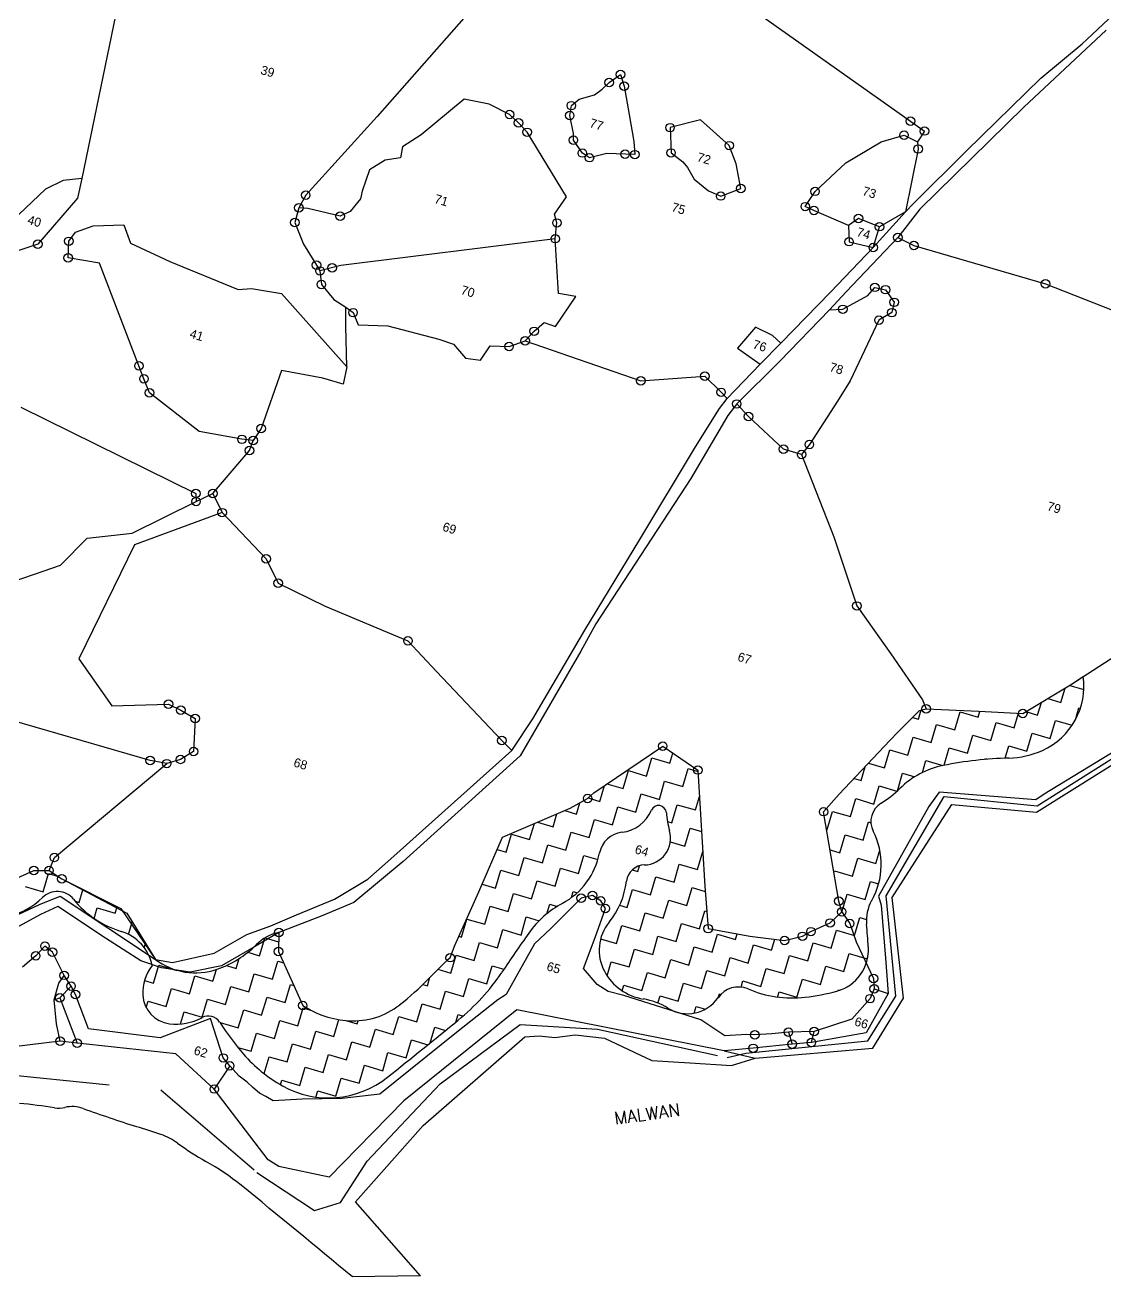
# Model space of a CAD drawing. Header units: metres. Extents: x 336276 to 340650, y 1777300 to 1780712.
# Drawn here: x 338008 to 339126, y 1777343 to 1778640 of the extents above; entities that cross this region are included whole.
import ezdxf
from ezdxf.enums import TextEntityAlignment as Align

# ---------------------------------------------------------------- set-up
doc = ezdxf.new("R2010")
doc.units = ezdxf.units.M
doc.linetypes.add('DASHDOT', pattern=[25.4, 12.7, -6.35, 0, -6.35])
for name, color, linetype in [('OFF', 1, 'Continuous'), ('OTHERS', 1, 'Continuous'), ('POLY_HATCH', 12, 'Continuous'), ('POLY_PARCEL', 6, 'Continuous'), ('POLY_ROAD', 30, 'Continuous'), ('POLY_WATER', 4, 'Continuous'), ('TEXT_MAPOUT', 7, 'Continuous'), ('TEXT_PARCEL', 7, 'Continuous'), ('V_BOUND_STREAM_LINE', 7, 'DASHDOT')]:
    doc.layers.add(name, color=color, linetype=linetype)
doc.styles.get("Standard").update_dxf_attribs({"font": 'simplex.shx'})
doc.styles.add('TEXT_MAP', font='', dxfattribs={"height": 0.25})
doc.styles.get('TEXT_MAP').set_extended_font_data('Kruti Dev 050')

msp = doc.modelspace()

# ---------------------------------------------------------------- linework, layer by layer
for centre in [(338624.6, 1778588.9), (338612.9, 1778580.5), (338628.5, 1778576.8), (338573.8, 1778556.6), (338509.9, 1778547.4), (338572.1, 1778546.5), (338519.1, 1778538.8), (338528, 1778529), (338676, 1778533.8), (338924.9, 1778540.6), (338939.4, 1778530.3), (338575.9, 1778520.8), (338918.2, 1778526.1), (338585.2, 1778507.5), (338629.4, 1778506.3), (338639.6, 1778505.9), (338677, 1778507.6), (338737.3, 1778515.2), (338932.9, 1778511.7), (338592.5, 1778502.7), (338749.2, 1778470.8), (338826.1, 1778467.8), (338298.8, 1778463.8), (338728.4, 1778463), (338816, 1778452), (338291.6, 1778450.8), (338334.5, 1778442.2), (338825, 1778448), (338871.1, 1778439.7), (338287.5, 1778435.5), (338558.9, 1778435.1), (338892.9, 1778431.2), (338021.5, 1778413.2), (338053.5, 1778416.1), (338557.2, 1778418.8), (338861.3, 1778415.7), (338911.8, 1778420.1), (338886.4, 1778409.6), (338928.5, 1778411.7), (338052.9, 1778398.9), (338310, 1778391.3), (338326.3, 1778388.7), (338313.6, 1778385.4), (338315, 1778371.4), (338888, 1778368.4), (338899, 1778366), (339064.6, 1778372), (338908, 1778352.9), (338347.8, 1778342.2), (338854.8, 1778345.7), (338892.3, 1778334.4), (338905.5, 1778342.2), (338535.4, 1778322.9), (338526, 1778313.1), (338509.3, 1778307.2), (338126.2, 1778287.2), (338131.4, 1778273.6), (338645.7, 1778271.5), (338712.1, 1778276.5), (338137.1, 1778259.2), (338728.8, 1778259.7), (338745, 1778247.6), (338757.3, 1778234.6), (338252.6, 1778222.2), (338232.8, 1778211), (338244.4, 1778209.7), (338820.2, 1778205.7), (338240.7, 1778199.5), (338793.4, 1778200.9), (338812.2, 1778195.3), (338185, 1778155), (338202.6, 1778154.8), (338185.3, 1778146.5), (338212.3, 1778135.1), (338257.8, 1778087.3), (338270.2, 1778062.1), (338869.3, 1778038.4), (338404.7, 1778002.2), (338156.7, 1777936.8), (338169.5, 1777930.4), (338184.3, 1777921.8), (338941.1, 1777931.8), (339041.1, 1777927.1), (338501.9, 1777899), (338182.8, 1777887.6), (338668.4, 1777893.2), (338137.7, 1777878.4), (338154.9, 1777875.1), (338169.2, 1777879.5), (338704.7, 1777868.5), (338590.7, 1777839.1), (338835, 1777825.3), (338038.6, 1777778), (338017.3, 1777764.5), (338033.1, 1777764.5), (338046.3, 1777755.9), (338595.8, 1777738.5), (338584, 1777735.8), (338604.2, 1777733.1), (338609, 1777725), (338850.7, 1777732.7), (338853.7, 1777721.7), (338271, 1777700.3), (338715.5, 1777704.2), (338821.9, 1777701.1), (338841.7, 1777710.1), (338862, 1777709.6), (338028.9, 1777686), (338794.6, 1777692), (338813.1, 1777696.3), (338019.3, 1777676), (338036.7, 1777679.9), (338270.7, 1777680.6), (338448.4, 1777674.1), (338048.7, 1777655.8), (338886.7, 1777652.5), (338055.9, 1777644.6), (338060.5, 1777636.1), (338887.4, 1777641.8), (338044.3, 1777632.6), (338295.7, 1777624.7), (338883, 1777631.7), (338798.5, 1777596.9), (338825.1, 1777597.7), (338044.7, 1777587.6), (338062.2, 1777585.5), (338763.8, 1777594.3), (338802.5, 1777584.5), (338822.3, 1777586.3), (338213.5, 1777570.3), (338762.1, 1777580.3), (338220.1, 1777562.1), (338204.2, 1777538.1)]:
    msp.add_circle(centre, 4.42)
at = {"layer": 'OFF'}
msp.add_line((338417.5, 1777344.5), (338347, 1777343.5), dxfattribs=at)
at = {"layer": 'OTHERS'}
msp.add_line((338732.1, 1777577.7), (338764, 1777569.9), dxfattribs=at)
at = {"layer": 'POLY_HATCH'}
for p, q in [((339090.4, 1777956.6), (339103.8, 1777965.3)), ((339041.1, 1777927.1), (339090.4, 1777956.6)), ((338912.2, 1777908.2), (338934.4, 1777930.3)), ((338934.4, 1777930.3), (338941.1, 1777931.8)), ((338941.1, 1777931.8), (338995.7, 1777929.3)), ((338995.7, 1777929.3), (339041.1, 1777927.1)), ((338851.2, 1777843.4), (338903.6, 1777899)), ((338903.6, 1777899), (338912.2, 1777908.2)), ((338597.1, 1777845), (338668.4, 1777893.2)), ((338668.4, 1777893.2), (338704.7, 1777868.5)), ((338704.7, 1777868.5), (338712, 1777748.3)), ((338572.7, 1777829), (338590.7, 1777839.1)), ((338590.7, 1777839.1), (338597.1, 1777845)), ((338835, 1777825.3), (338851.2, 1777843.4)), ((338502.7, 1777799.1), (338572.7, 1777829)), ((338850.7, 1777732.7), (338835, 1777825.3)), ((338478, 1777742.2), (338502.7, 1777799.1)), ((337933.5, 1777726.8), (338017.3, 1777764.5)), ((338017.3, 1777764.5), (338033.1, 1777764.5)), ((338033.1, 1777764.5), (338046.3, 1777755.9)), ((338046.3, 1777755.9), (338113.5, 1777720.3)), ((338452.8, 1777686.2), (338478, 1777742.2)), ((338712, 1777748.3), (338715.5, 1777704.2)), ((338853.7, 1777721.7), (338850.7, 1777732.7)), ((338113.5, 1777720.3), (338143.2, 1777672.4)), ((338841.7, 1777710.1), (338853.7, 1777721.7)), ((338715.5, 1777704.2), (338758.5, 1777696.5)), ((338821.9, 1777701.1), (338841.7, 1777710.1)), ((338271, 1777700.3), (338270.7, 1777680.6)), ((338758.5, 1777696.5), (338794.6, 1777692)), ((338794.6, 1777692), (338813.1, 1777696.3)), ((338813.1, 1777696.3), (338821.9, 1777701.1)), ((338270.7, 1777680.6), (338295.7, 1777624.7)), ((338448.4, 1777674.1), (338452.8, 1777686.2))]:
    msp.add_line(p, q, dxfattribs=at)
at = {"layer": 'POLY_HATCH', "linetype": 'Continuous'}
for p, q in [((339080.7, 1777938.6), (339085.1, 1777953.4)), ((339089.8, 1777956.2), (339104.4, 1777951.9)), ((339056.5, 1777925.4), (339060.4, 1777938.6)), ((339067, 1777942.6), (339080.7, 1777938.6)), ((338933.3, 1777921.2), (338936.1, 1777930.7)), ((338970.7, 1777910.2), (338976.2, 1777928.8)), ((338976.2, 1777928.8), (338994.9, 1777923.3)), ((338994.9, 1777923.3), (338996.6, 1777929.2)), ((339032.2, 1777912.3), (339036.7, 1777927.3)), ((339044.3, 1777929), (339056.5, 1777925.4)), ((339095.6, 1777920.5), (339099.3, 1777933)), ((339099.3, 1777933), (339100.8, 1777932.6)), ((338927.1, 1777923), (338933.3, 1777921.2)), ((338946.4, 1777897), (338952, 1777915.7)), ((338952, 1777915.7), (338970.7, 1777910.2)), ((339008, 1777899.1), (339013.6, 1777917.8)), ((339013.6, 1777917.8), (339032.2, 1777912.3)), ((339069.6, 1777901.2), (339075.1, 1777919.9)), ((339075.1, 1777919.9), (339092.2, 1777914.8)), ((338922.2, 1777883.9), (338927.8, 1777902.5)), ((338927.8, 1777902.5), (338946.4, 1777897)), ((338983.8, 1777886), (338989.3, 1777904.6)), ((338989.3, 1777904.6), (339008, 1777899.1)), ((339045.4, 1777888), (339050.9, 1777906.7)), ((339050.9, 1777906.7), (339069.6, 1777901.2)), ((338675.9, 1777875.5), (338679, 1777886)), ((338898, 1777870.7), (338903.6, 1777889.4)), ((338903.6, 1777889.4), (338922.2, 1777883.9)), ((338959.8, 1777873.4), (338965.1, 1777891.5)), ((338965.1, 1777891.5), (338983.8, 1777886)), ((339022.9, 1777880.7), (339026.7, 1777893.6)), ((339026.7, 1777893.6), (339045.4, 1777888)), ((338651.7, 1777862.3), (338657.2, 1777881)), ((338657.2, 1777881), (338675.9, 1777875.5)), ((338881.6, 1777875.6), (338898, 1777870.7)), ((338937.2, 1777865.9), (338940.9, 1777878.3)), ((338940.9, 1777878.3), (338958.5, 1777873.1)), ((339002.2, 1777879.5), (339002.5, 1777880.4)), ((339002.5, 1777880.4), (339005, 1777879.7)), ((338627.5, 1777849.2), (338633, 1777867.9)), ((338633, 1777867.9), (338651.7, 1777862.3)), ((338689.1, 1777851.3), (338694.6, 1777870)), ((338694.6, 1777870), (338704.8, 1777866.9)), ((338866.6, 1777859.7), (338873.8, 1777857.6)), ((338873.8, 1777857.6), (338878, 1777871.8)), ((338911.3, 1777846.9), (338916.7, 1777865.2)), ((338916.7, 1777865.2), (338929.3, 1777861.5)), ((338603.3, 1777836), (338608.1, 1777852.4)), ((338610.7, 1777854.2), (338627.5, 1777849.2)), ((338664.9, 1777838.1), (338670.4, 1777856.8)), ((338670.4, 1777856.8), (338689.1, 1777851.3)), ((338887, 1777833.3), (338892.5, 1777852)), ((338892.5, 1777852), (338910.9, 1777846.6)), ((338579.1, 1777822.9), (338582.5, 1777834.5)), ((338591.3, 1777839.6), (338603.3, 1777836)), ((338640.6, 1777825), (338646.2, 1777843.7)), ((338646.2, 1777843.7), (338664.9, 1777838.1)), ((338702.2, 1777827.1), (338706.4, 1777841.1)), ((338862.7, 1777820.2), (338868.3, 1777838.9)), ((338868.3, 1777838.9), (338887, 1777833.3)), ((338554.9, 1777809.7), (338558.8, 1777823)), ((338566.9, 1777826.5), (338579.1, 1777822.9)), ((338616.4, 1777811.8), (338622, 1777830.5)), ((338622, 1777830.5), (338640.6, 1777825)), ((338678, 1777813.9), (338683.5, 1777832.6)), ((338683.5, 1777832.6), (338702.2, 1777827.1)), ((338838.5, 1777807), (338844.1, 1777825.7)), ((338844.1, 1777825.7), (338862.7, 1777820.2)), ((338530.6, 1777796.6), (338535.5, 1777813.1)), ((338538.8, 1777814.5), (338554.9, 1777809.7)), ((338592.2, 1777798.7), (338597.7, 1777817.4)), ((338597.7, 1777817.4), (338616.4, 1777811.8)), ((338673.2, 1777815.3), (338678, 1777813.9)), ((338691.2, 1777789.7), (338696.7, 1777808.4)), ((338696.7, 1777808.4), (338708.6, 1777804.9)), ((338838, 1777807.2), (338838.5, 1777807)), ((338875.9, 1777796), (338881.4, 1777814.7)), ((338881.4, 1777814.7), (338884, 1777813.9)), ((338506.4, 1777783.4), (338512, 1777802.1)), ((338512, 1777802.1), (338530.6, 1777796.6)), ((338568, 1777785.5), (338573.5, 1777804.2)), ((338573.5, 1777804.2), (338592.2, 1777798.7)), ((338635.1, 1777806.3), (338635.3, 1777806.2)), ((338635.1, 1777806.2), (338635.1, 1777806.3)), ((338676.2, 1777794.1), (338691.2, 1777789.7)), ((338851.7, 1777782.8), (338857.2, 1777801.5)), ((338857.2, 1777801.5), (338875.9, 1777796)), ((338497.1, 1777786.2), (338506.4, 1777783.4)), ((338543.8, 1777772.4), (338549.3, 1777791.1)), ((338549.3, 1777791.1), (338568, 1777785.5)), ((338704.3, 1777765.5), (338709.8, 1777784.2)), ((338841.7, 1777785.8), (338851.7, 1777782.8)), ((338889.1, 1777771.8), (338893.1, 1777785.5)), ((338519.6, 1777759.2), (338525.1, 1777777.9)), ((338525.1, 1777777.9), (338543.8, 1777772.4)), ((338581.2, 1777761.3), (338586.7, 1777780)), ((338586.7, 1777780), (338601.3, 1777775.7)), ((338642.7, 1777763.4), (338644.5, 1777769.4)), ((338666.5, 1777776.7), (338667, 1777776.6)), ((338667, 1777776.6), (338667.1, 1777777.2)), ((338680.1, 1777752.3), (338685.6, 1777771)), ((338685.6, 1777771), (338704.3, 1777765.5)), ((338864.8, 1777758.6), (338870.4, 1777777.3)), ((338870.4, 1777777.3), (338889.1, 1777771.8)), ((338026.9, 1777742.5), (338032.5, 1777761.2)), ((338032.5, 1777761.2), (338043, 1777758.1)), ((338495.4, 1777746.1), (338500.9, 1777764.7)), ((338500.9, 1777764.7), (338519.6, 1777759.2)), ((338556.9, 1777748.2), (338562.5, 1777766.8)), ((338562.5, 1777766.8), (338581.2, 1777761.3)), ((338636.9, 1777765.1), (338642.7, 1777763.4)), ((338655.9, 1777739.2), (338661.4, 1777757.9)), ((338661.4, 1777757.9), (338680.1, 1777752.3)), ((338845.7, 1777762.5), (338846.2, 1777764.1)), ((338846.2, 1777764.1), (338864.8, 1777758.6)), ((338008.3, 1777748), (338026.9, 1777742.5)), ((338064.3, 1777731.4), (338068.1, 1777744.3)), ((338481.4, 1777750.2), (338495.4, 1777746.1)), ((338532.7, 1777735), (338538.3, 1777753.7)), ((338538.3, 1777753.7), (338556.9, 1777748.2)), ((338573.8, 1777736.3), (338575.6, 1777742.6)), ((338575.6, 1777742.6), (338579.9, 1777741.4)), ((338631.7, 1777726), (338637.2, 1777744.7)), ((338637.2, 1777744.7), (338655.9, 1777739.2)), ((338693.3, 1777728.1), (338698.8, 1777746.8)), ((338698.8, 1777746.8), (338712.5, 1777742.8)), ((338878, 1777734.4), (338883.5, 1777753.1)), ((338883.5, 1777753.1), (338891.8, 1777750.6)), ((338060, 1777732.7), (338064.3, 1777731.4)), ((338508.5, 1777721.8), (338514, 1777740.5)), ((338514, 1777740.5), (338532.7, 1777735)), ((338548.5, 1777719.7), (338551.4, 1777729.5)), ((338551.4, 1777729.5), (338559, 1777727.2)), ((338669, 1777715), (338674.6, 1777733.7)), ((338674.6, 1777733.7), (338693.3, 1777728.1)), ((338853.8, 1777721.2), (338859.3, 1777739.9)), ((338859.3, 1777739.9), (338878, 1777734.4)), ((338079.7, 1777714.8), (338083, 1777725.9)), ((338083, 1777725.9), (338101.7, 1777720.4)), ((338101.7, 1777720.4), (338103.3, 1777725.7)), ((338484.3, 1777708.7), (338489.8, 1777727.4)), ((338489.8, 1777727.4), (338508.5, 1777721.8)), ((338521.7, 1777697.6), (338527.2, 1777716.3)), ((338527.2, 1777716.3), (338540.5, 1777712.4)), ((338623.8, 1777728.4), (338631.7, 1777726)), ((338644.8, 1777701.8), (338650.4, 1777720.5)), ((338650.4, 1777720.5), (338669, 1777715)), ((338706.4, 1777703.9), (338711.9, 1777722.6)), ((338711.9, 1777722.6), (338714.1, 1777721.9)), ((338853.4, 1777721.4), (338853.8, 1777721.2)), ((338115.5, 1777698.2), (338119.2, 1777711)), ((338460.1, 1777695.5), (338465.6, 1777714.2)), ((338465.6, 1777714.2), (338484.3, 1777708.7)), ((338620.6, 1777688.7), (338626.1, 1777707.4)), ((338626.1, 1777707.4), (338644.8, 1777701.8)), ((338682.2, 1777690.8), (338687.7, 1777709.4)), ((338687.7, 1777709.4), (338706.4, 1777703.9)), ((338866.9, 1777697), (338872.5, 1777715.7)), ((338872.5, 1777715.7), (338879.3, 1777713.7)), ((338251.1, 1777676.1), (338256.6, 1777694.5)), ((338256.9, 1777694.7), (338270.8, 1777690.6)), ((338457.4, 1777696.3), (338460.1, 1777695.5)), ((338497.5, 1777684.5), (338503, 1777703.2)), ((338503, 1777703.2), (338521.7, 1777697.6)), ((338604.1, 1777693.5), (338620.6, 1777688.7)), ((338658, 1777677.6), (338663.5, 1777696.3)), ((338663.5, 1777696.3), (338682.2, 1777690.8)), ((338719.6, 1777679.7), (338725.1, 1777698.4)), ((338725.1, 1777698.4), (338743.8, 1777692.9)), ((338743.8, 1777692.9), (338745.5, 1777698.8)), ((338781.1, 1777681.8), (338784.5, 1777693.3)), ((338842.7, 1777683.9), (338848.2, 1777702.6)), ((338848.2, 1777702.6), (338866.9, 1777697)), ((338131.7, 1777684.5), (338133, 1777688.9)), ((338239, 1777679.7), (338251.1, 1777676.1)), ((338473.2, 1777671.3), (338478.8, 1777690)), ((338478.8, 1777690), (338497.5, 1777684.5)), ((338633.8, 1777664.5), (338639.3, 1777683.1)), ((338639.3, 1777683.1), (338658, 1777677.6)), ((338695.3, 1777666.5), (338700.9, 1777685.2)), ((338700.9, 1777685.2), (338719.6, 1777679.7)), ((338756.9, 1777668.6), (338762.5, 1777687.3)), ((338762.5, 1777687.3), (338781.1, 1777681.8)), ((338818.5, 1777670.7), (338824, 1777689.4)), ((338824, 1777689.4), (338842.7, 1777683.9)), ((338855.9, 1777659.7), (338861.4, 1777678.4)), ((338861.4, 1777678.4), (338880.1, 1777672.8)), ((338141.1, 1777647.7), (338146.7, 1777666.4)), ((338146.7, 1777666.4), (338165.4, 1777660.9)), ((338216.7, 1777666), (338226.9, 1777663)), ((338226.9, 1777663), (338230, 1777673.3)), ((338264.3, 1777651.9), (338269.8, 1777670.6)), ((338269.8, 1777670.6), (338276, 1777668.8)), ((338449, 1777658.2), (338454.6, 1777676.9)), ((338454.6, 1777676.9), (338473.2, 1777671.3)), ((338486.4, 1777647.1), (338491.9, 1777665.8)), ((338491.9, 1777665.8), (338504, 1777662.2)), ((338610.8, 1777655.5), (338615.1, 1777670)), ((338615.1, 1777670), (338633.8, 1777664.5)), ((338671.1, 1777653.4), (338676.7, 1777672.1)), ((338676.7, 1777672.1), (338695.3, 1777666.5)), ((338732.7, 1777655.5), (338738.2, 1777674.2)), ((338738.2, 1777674.2), (338756.9, 1777668.6)), ((338794.3, 1777657.6), (338799.8, 1777676.3)), ((338799.8, 1777676.3), (338818.5, 1777670.7)), ((338831.7, 1777646.5), (338837.2, 1777665.2)), ((338837.2, 1777665.2), (338855.9, 1777659.7)), ((338880.1, 1777672.8), (338880.7, 1777675)), ((338165.4, 1777660.9), (338165.4, 1777661.2)), ((338178.5, 1777636.7), (338184, 1777655.3)), ((338184, 1777655.3), (338202.7, 1777649.8)), ((338202.7, 1777649.8), (338206.3, 1777661.9)), ((338240.1, 1777638.8), (338245.6, 1777657.4)), ((338245.6, 1777657.4), (338264.3, 1777651.9)), ((338424.8, 1777645), (338427.4, 1777653.8)), ((338435.7, 1777662.1), (338449, 1777658.2)), ((338462.2, 1777634), (338467.7, 1777652.6)), ((338467.7, 1777652.6), (338486.4, 1777647.1)), ((338646.9, 1777640.2), (338652.5, 1777658.9)), ((338652.5, 1777658.9), (338671.1, 1777653.4)), ((338708.5, 1777642.3), (338714, 1777661)), ((338714, 1777661), (338732.7, 1777655.5)), ((338770.1, 1777644.4), (338775.6, 1777663.1)), ((338775.6, 1777663.1), (338794.3, 1777657.6)), ((338807.4, 1777633.4), (338813, 1777652)), ((338813, 1777652), (338831.7, 1777646.5)), ((338131.9, 1777650.5), (338141.1, 1777647.7)), ((338154.3, 1777623.5), (338159.8, 1777642.2)), ((338159.8, 1777642.2), (338178.5, 1777636.7)), ((338215.9, 1777625.6), (338221.4, 1777644.3)), ((338221.4, 1777644.3), (338240.1, 1777638.8)), ((338277.4, 1777627.7), (338283, 1777646.4)), ((338283, 1777646.4), (338286.5, 1777645.3)), ((338420.2, 1777646.4), (338424.8, 1777645)), ((338438, 1777620.8), (338443.5, 1777639.5)), ((338443.5, 1777639.5), (338462.2, 1777634)), ((338626.5, 1777639.9), (338628.2, 1777645.8)), ((338628.2, 1777645.8), (338646.9, 1777640.2)), ((338684.3, 1777629.2), (338689.8, 1777647.9)), ((338689.8, 1777647.9), (338708.5, 1777642.3)), ((338749.6, 1777643.7), (338751.4, 1777650)), ((338751.4, 1777650), (338770.1, 1777644.4)), ((338787.1, 1777633.4), (338788.8, 1777638.9)), ((338788.8, 1777638.9), (338807.4, 1777633.4)), ((338850, 1777639.9), (338850.3, 1777641)), ((338850.3, 1777641), (338851.8, 1777640.5)), ((338133.7, 1777622.5), (338135.6, 1777629)), ((338135.6, 1777629), (338154.3, 1777623.5)), ((338191.7, 1777612.4), (338197.2, 1777631.1)), ((338197.2, 1777631.1), (338215.9, 1777625.6)), ((338253.2, 1777614.5), (338258.8, 1777633.2)), ((338258.8, 1777633.2), (338277.4, 1777627.7)), ((338413.8, 1777607.7), (338419.3, 1777626.3)), ((338419.3, 1777626.3), (338438, 1777620.8)), ((338663.4, 1777627.1), (338665.6, 1777634.7)), ((338665.6, 1777634.7), (338684.3, 1777629.2)), ((338726.2, 1777633.5), (338727.2, 1777636.8)), ((338727.2, 1777636.8), (338728.7, 1777636.4)), ((338169.3, 1777605.5), (338173, 1777618)), ((338173, 1777618), (338191.7, 1777612.4)), ((338229, 1777601.4), (338234.6, 1777620.1)), ((338234.6, 1777620.1), (338253.2, 1777614.5)), ((338290.6, 1777603.5), (338296.1, 1777622.2)), ((338296.1, 1777622.2), (338303.8, 1777619.9)), ((338389.5, 1777594.5), (338395.1, 1777613.2)), ((338395.1, 1777613.2), (338413.8, 1777607.7)), ((338454.4, 1777607.5), (338456.7, 1777615.3)), ((338456.7, 1777615.3), (338461.8, 1777613.7)), ((338700.9, 1777616.6), (338703, 1777623.6)), ((338703, 1777623.6), (338712.6, 1777620.8)), ((338210.2, 1777606.5), (338210.3, 1777606.9)), ((338210.3, 1777606.9), (338229, 1777601.4)), ((338266.4, 1777590.3), (338271.9, 1777609)), ((338271.9, 1777609), (338290.6, 1777603.5)), ((338328, 1777592.4), (338333.2, 1777610)), ((338340.3, 1777609.1), (338352.2, 1777605.6)), ((338352.2, 1777605.6), (338353.2, 1777608.9)), ((338365.3, 1777581.4), (338370.9, 1777600)), ((338370.9, 1777600), (338389.5, 1777594.5)), ((338427.6, 1777585.9), (338432.4, 1777602.1)), ((338432.4, 1777602.1), (338443.6, 1777598.8)), ((338242.2, 1777577.2), (338247.7, 1777595.9)), ((338247.7, 1777595.9), (338266.4, 1777590.3)), ((338303.8, 1777579.3), (338309.3, 1777597.9)), ((338309.3, 1777597.9), (338328, 1777592.4)), ((338341.1, 1777568.2), (338346.6, 1777586.9)), ((338346.6, 1777586.9), (338365.3, 1777581.4)), ((338402.7, 1777570.3), (338408.2, 1777589)), ((338408.2, 1777589), (338425.2, 1777583.9)), ((338228.6, 1777581.2), (338242.2, 1777577.2)), ((338279.5, 1777566.1), (338285.1, 1777584.8)), ((338285.1, 1777584.8), (338303.8, 1777579.3)), ((338316.9, 1777555.1), (338322.4, 1777573.7)), ((338322.4, 1777573.7), (338341.1, 1777568.2)), ((338378.5, 1777557.1), (338384, 1777575.8)), ((338384, 1777575.8), (338402.7, 1777570.3)), ((338255.7, 1777554.1), (338260.9, 1777571.6)), ((338260.9, 1777571.6), (338279.5, 1777566.1)), ((338354.3, 1777544), (338359.8, 1777562.7)), ((338359.8, 1777562.7), (338378.5, 1777557.1)), ((338292.7, 1777541.9), (338298.2, 1777560.6)), ((338298.2, 1777560.6), (338316.9, 1777555.1)), ((338330.1, 1777530.8), (338335.6, 1777549.5)), ((338335.6, 1777549.5), (338354.3, 1777544)), ((338272.6, 1777542.6), (338274, 1777547.4)), ((338274, 1777547.4), (338292.7, 1777541.9)), ((338309.4, 1777529.8), (338311.4, 1777536.4)), ((338311.4, 1777536.4), (338330.1, 1777530.8))]:
    msp.add_line(p, q, dxfattribs=at)
at = {"layer": 'POLY_HATCH'}
for centre, radius, start, end in [((339031.3, 1777955.5), 73.2, 294.3584, 7.7225), ((339024.6, 1777970.2), 89.4, 271.3197, 294.3584), ((338976.7, 1777785.3), 89.7, 101.4779, 134.4423), ((339035.6, 1777495.3), 385.6, 91.3197, 101.4779), ((338835.6, 1777929.1), 111.8, 301.7892, 314.4423), ((338906.2, 1777815.2), 22.3, 121.7892, 206.8542), ((338622, 1777841.5), 37.7, 276.5542, 337.0525), ((338664.1, 1777823.7), 8.07, 4.2017, 157.0525), ((338763.5, 1777831), 91.6, 184.2017, 196.0042), ((338629.3, 1777777.4), 26.8, 96.5542, 168.8812), ((338648.7, 1777798), 27.8, 271.4389, 16.0042), ((338818.5, 1777770.8), 76.1, 330.5304, 26.8542), ((338528.6, 1777797.2), 75.8, 298.3257, 348.8812), ((338649.9, 1777751.1), 19.1, 91.4389, 173.0846), ((338041.6, 1777721.1), 21.6, 38.7024, 135.0728), ((338547.6, 1777763.5), 83.9, 321.0637, 353.0846), ((337976.6, 1777785.9), 70.1, 281.8797, 315.0728), ((338136.4, 1777797.1), 99.9, 218.7024, 253.3069), ((338612.8, 1777640.9), 101.7, 118.3257, 144.7921), ((338921.6, 1777712.5), 42.4, 150.5304, 185.2986), ((338648.7, 1777681.8), 46.1, 141.0637, 208.03), ((338013.8, 1777628.3), 869.3, 3.7623, 5.2986), ((338094.4, 1777656.9), 46.4, 11.2878, 73.3069), ((338281.2, 1777654), 47.4, 102.3934, 135.0041), ((340141.1, 1776562.6), 1972.1, 144.7921, 146.2242), ((338172.3, 1777762.9), 106.6, 289.0385, 315.0041), ((338836.9, 1777682.4), 44.5, 285.5105, 3.7623), ((338175.6, 1777637.8), 45.5, 141.7925, 182.8821), ((338184.7, 1777726.9), 68.5, 232.6936, 289.0385), ((338730.7, 1777360.9), 421.6, 132.0349, 136.2867), ((338224.2, 1777845.1), 279, 308.0161, 316.2867), ((338314.9, 1777783.9), 224.8, 309.1012, 326.2242), ((338657.2, 1777686.3), 55.7, 208.03, 260.7372), ((338746.7, 1777618.4), 25.4, 66.702, 145.7272), ((338802.5, 1777748.1), 115.7, 246.702, 276.56), ((338791.1, 1777847.3), 215.6, 276.56, 285.5105), ((338161.8, 1777637.1), 31.6, 182.8821, 262.8977), ((338637, 1777562.7), 69.6, 58.1223, 80.7372), ((338694, 1777654.4), 38.3, 238.1223, 325.7272), ((338198, 1777599.8), 13.9, 32.7971, 118.1691), ((338349.2, 1777706.1), 97.4, 236.7083, 266.7541), ((338348.1, 1777686.7), 78, 266.7541, 308.0161), ((338164.8, 1777661.8), 56.5, 262.8977, 298.1691), ((338454.7, 1777765.1), 291.4, 212.7971, 220.9101), ((329042.7, 1789192.9), 14926.5, 308.74031, 309.10117), ((338348.8, 1777673.4), 151.4, 220.9101, 240.7003), ((338322.5, 1777626.5), 97.6, 240.7003, 308.7403)]:
    msp.add_arc(centre, radius, start, end, dxfattribs=at)
at = {"layer": 'POLY_PARCEL'}
for p, q in [((338475.2, 1778661.8), (338372.9, 1778545.5)), ((338769.3, 1778650.7), (338924.9, 1778540.6)), ((338102, 1778649.8), (338066.9, 1778481.2)), ((338612.9, 1778580.5), (338624.6, 1778588.9)), ((338624.6, 1778588.9), (338628.5, 1778576.8)), ((338597.8, 1778567.9), (338605.6, 1778573.5)), ((338605.6, 1778573.5), (338612.9, 1778580.5)), ((338628.5, 1778576.8), (338633.5, 1778547.6)), ((338463, 1778563.2), (338418.2, 1778526.3)), ((338488.9, 1778558.2), (338463, 1778563.2)), ((338463, 1778563.2), (338463, 1778563.2)), ((338573.8, 1778556.6), (338581.9, 1778563.4)), ((338581.9, 1778563.4), (338597.8, 1778567.9)), ((338509.9, 1778547.4), (338488.9, 1778558.2)), ((338519.1, 1778538.8), (338509.9, 1778547.4)), ((338572.1, 1778546.5), (338573.8, 1778556.6)), ((338576.2, 1778527.7), (338572.1, 1778546.5)), ((338633.5, 1778547.6), (338638.4, 1778519.4)), ((338372.9, 1778545.5), (338298.8, 1778463.8)), ((338528, 1778529), (338519.1, 1778538.8)), ((338707.4, 1778542), (338676, 1778533.8)), ((338676, 1778533.8), (338677, 1778507.6)), ((338737.3, 1778515.2), (338707.4, 1778542)), ((338924.9, 1778540.6), (338939.4, 1778530.3)), ((338418.2, 1778526.3), (338399, 1778514.1)), ((338568.9, 1778462.1), (338528, 1778529)), ((338575.9, 1778520.8), (338576.2, 1778527.7)), ((338585.2, 1778507.5), (338575.9, 1778520.8)), ((338894.5, 1778519), (338918.2, 1778526.1)), ((338918.2, 1778526.1), (338932, 1778519)), ((338939.4, 1778530.3), (338932, 1778519)), ((338399, 1778514.1), (338397, 1778502.7)), ((338399, 1778514.1), (338399, 1778514.1)), ((338592.5, 1778502.7), (338585.2, 1778507.5)), ((338638.4, 1778519.4), (338639.6, 1778505.9)), ((338677, 1778507.6), (338689.2, 1778498.3)), ((338744.4, 1778496.4), (338737.3, 1778515.2)), ((338857.8, 1778497.5), (338894.5, 1778519)), ((338932.9, 1778511.7), (338919.9, 1778446.7)), ((338932, 1778519), (338932.9, 1778511.7)), ((338381, 1778500.1), (338365, 1778490.1)), ((338397, 1778502.7), (338381, 1778500.1)), ((338610.5, 1778507.1), (338592.5, 1778502.7)), ((338639.6, 1778505.9), (338610.5, 1778507.1)), ((338689.2, 1778498.3), (338694.1, 1778492.4)), ((338749.2, 1778470.8), (338744.4, 1778496.4)), ((338826.1, 1778467.8), (338857.8, 1778497.5)), ((338365, 1778490.1), (338357.2, 1778468.1)), ((338694.1, 1778492.4), (338701, 1778480.3)), ((338029.6, 1778470.2), (337995, 1778437.3)), ((338047.8, 1778479), (338029.6, 1778470.2)), ((338066.9, 1778481.2), (338047.8, 1778479)), ((338066.9, 1778481.2), (338062.7, 1778460.8)), ((338701, 1778480.3), (338715.9, 1778468.4)), ((338715.9, 1778468.4), (338728.4, 1778463)), ((338728.4, 1778463), (338749.2, 1778470.8)), ((338062.7, 1778460.8), (338021.5, 1778413.2)), ((338298.8, 1778463.8), (338291.6, 1778450.8)), ((338355.5, 1778460.1), (338345, 1778446.9)), ((338357.2, 1778468.1), (338355.5, 1778460.1)), ((338556.4, 1778444.3), (338568.9, 1778462.1)), ((338816, 1778452), (338826.1, 1778467.8)), ((338291.6, 1778450.8), (338287.5, 1778435.5)), ((338301, 1778450.2), (338291.6, 1778450.8)), ((338334.5, 1778442.2), (338301, 1778450.2)), ((338345, 1778446.9), (338334.5, 1778442.2)), ((338558.9, 1778435.1), (338556.4, 1778444.3)), ((338825, 1778448), (338816, 1778452)), ((338860.9, 1778432.6), (338825, 1778448)), ((338919.9, 1778446.7), (338892.9, 1778431.2)), ((338060.5, 1778425.4), (338078.8, 1778432)), ((338078.8, 1778432), (338110.4, 1778433.3)), ((338110.4, 1778433.3), (338117.5, 1778414.2)), ((338287.5, 1778435.5), (338296.6, 1778413.3)), ((338557.2, 1778418.8), (338558.9, 1778435.1)), ((338871.1, 1778439.7), (338860.9, 1778432.6)), ((338860.9, 1778432.6), (338861.3, 1778415.7)), ((338892.9, 1778431.2), (338871.1, 1778439.7)), ((338886.4, 1778409.6), (338892.9, 1778431.2)), ((338053.5, 1778416.1), (338060.5, 1778425.4)), ((338557.2, 1778418.8), (338335.2, 1778391)), ((338560.6, 1778362.1), (338557.2, 1778418.8)), ((338911.8, 1778420.1), (338928.5, 1778411.7)), ((338021.5, 1778413.2), (337965.2, 1778394.6)), ((338052.9, 1778398.9), (338053.5, 1778416.1)), ((338117.5, 1778414.2), (338158, 1778395.1)), ((338296.6, 1778413.3), (338310, 1778391.3)), ((338861.3, 1778415.7), (338886.4, 1778409.6)), ((338928.5, 1778411.7), (339064.6, 1778372)), ((338085.3, 1778393.6), (338052.9, 1778398.9)), ((338126.2, 1778287.2), (338085.3, 1778393.6)), ((338158, 1778395.1), (338228.9, 1778366.3)), ((338310, 1778391.3), (338313.6, 1778385.4)), ((338335.2, 1778391), (338313.6, 1778385.4)), ((338313.6, 1778385.4), (338315, 1778371.4)), ((338228.9, 1778366.3), (338242.7, 1778367.2)), ((338242.7, 1778367.2), (338273.8, 1778362.2)), ((338315, 1778371.4), (338328, 1778355.9)), ((338880.7, 1778359.9), (338888, 1778368.4)), ((338888, 1778368.4), (338899, 1778366)), ((338899, 1778366), (338908, 1778352.9)), ((339064.6, 1778372), (339230.4, 1778306.9)), ((338273.8, 1778362.2), (338341.4, 1778286.2)), ((338328, 1778355.9), (338340.2, 1778347.9)), ((338557.4, 1778328), (338578.5, 1778358.9)), ((338578.5, 1778358.9), (338560.6, 1778362.1)), ((338578.5, 1778358.9), (338578.5, 1778358.9)), ((338854.8, 1778345.7), (338880.7, 1778359.9)), ((338908, 1778352.9), (338905.5, 1778342.2)), ((338340.4, 1778328.3), (338340.2, 1778347.9)), ((338340.2, 1778347.9), (338347.8, 1778342.2)), ((338347.8, 1778342.2), (338353, 1778329.6)), ((338841.2, 1778345.1), (338854.8, 1778345.7)), ((338905.5, 1778342.2), (338892.3, 1778334.4)), ((338341.4, 1778286.2), (338340.4, 1778328.3)), ((338353, 1778329.6), (338383.8, 1778328.7)), ((338383.8, 1778328.7), (338383.8, 1778328.7)), ((338383.8, 1778328.7), (338436.8, 1778314.9)), ((338535.4, 1778322.9), (338545.8, 1778331.9)), ((338545.8, 1778331.9), (338557.4, 1778328)), ((338764.6, 1778327.3), (338745.8, 1778305.5)), ((338782.1, 1778318.6), (338764.6, 1778327.3)), ((338892.3, 1778334.4), (338862.3, 1778271.6)), ((338436.8, 1778314.9), (338436.8, 1778314.9)), ((338436.8, 1778314.9), (338451.8, 1778309.5)), ((338509.3, 1778307.2), (338526, 1778313.1)), ((338526, 1778313.1), (338535.4, 1778322.9)), ((338526, 1778313.1), (338526, 1778313.1)), ((338526, 1778313.1), (338645.7, 1778271.5)), ((338790.6, 1778310.5), (338782.1, 1778318.6)), ((338451.8, 1778309.5), (338464.3, 1778294.9)), ((338479.6, 1778293), (338489.9, 1778307.7)), ((338489.9, 1778307.7), (338489.9, 1778307.7)), ((338489.9, 1778307.7), (338509.3, 1778307.2)), ((338745.8, 1778305.5), (338769.4, 1778288.7)), ((338131.4, 1778273.6), (338126.2, 1778287.2)), ((338464.3, 1778294.9), (338479.6, 1778293)), ((338273.6, 1778282.2), (338252.6, 1778222.2)), ((338316.7, 1778274.4), (338273.6, 1778282.2)), ((338337.5, 1778268.3), (338316.7, 1778274.4)), ((338341.4, 1778286.2), (338337.5, 1778268.3)), ((338645.7, 1778271.5), (338712.1, 1778276.5)), ((338712.1, 1778276.5), (338728.8, 1778259.7)), ((338137.1, 1778259.2), (338131.4, 1778273.6)), ((338862.3, 1778271.6), (338849.5, 1778250.4)), ((338188.4, 1778219.2), (338137.1, 1778259.2)), ((338728.8, 1778259.7), (338735, 1778253.2)), ((338849.5, 1778250.4), (338820.2, 1778205.7)), ((338003.8, 1778244.2), (338185, 1778155)), ((338757.3, 1778234.6), (338745, 1778247.6)), ((338252.6, 1778222.2), (338244.4, 1778209.7)), ((338793.4, 1778200.9), (338757.3, 1778234.6)), ((338232.8, 1778211), (338188.4, 1778219.2)), ((338244.4, 1778209.7), (338232.8, 1778211)), ((338240.7, 1778199.5), (338244.4, 1778209.7)), ((338202.6, 1778154.8), (338240.7, 1778199.5)), ((338812.2, 1778195.3), (338793.4, 1778200.9)), ((338820.2, 1778205.7), (338812.2, 1778195.3)), ((338812.2, 1778195.3), (338845.6, 1778110.1)), ((338119, 1778113.7), (338185.3, 1778146.5)), ((338185, 1778155), (338185.3, 1778146.5)), ((338185.3, 1778146.5), (338202.6, 1778154.8)), ((338202.6, 1778154.8), (338212.3, 1778135.1)), ((338212.3, 1778135.1), (338121.5, 1778101.7)), ((338212.3, 1778135.1), (338257.8, 1778087.3)), ((338044.9, 1778080.7), (338072.4, 1778108.5)), ((338072.4, 1778108.5), (338119, 1778113.7)), ((338845.6, 1778110.1), (338869.3, 1778038.4)), ((338121.5, 1778101.7), (338064.1, 1777983.8)), ((338017.9, 1778071.4), (338044.9, 1778080.7)), ((338257.8, 1778087.3), (338257.8, 1778087.3)), ((338257.8, 1778087.3), (338270.2, 1778062.1)), ((337971.7, 1778055.6), (338017.9, 1778071.4)), ((338270.2, 1778062.1), (338270.2, 1778062.1)), ((338270.2, 1778062.1), (338318.8, 1778038.2)), ((338318.8, 1778038.2), (338318.8, 1778038.2)), ((338318.8, 1778038.2), (338404.7, 1778002.2)), ((338869.3, 1778038.4), (338904.7, 1777989)), ((338404.7, 1778002.2), (338434.2, 1777970.7)), ((338904.7, 1777989), (338937.4, 1777941.2)), ((339090.4, 1777956.6), (339156.4, 1777999.3)), ((338064.1, 1777983.8), (338098.2, 1777935.1)), ((338434.2, 1777970.7), (338501.9, 1777899)), ((339041.1, 1777927.1), (339090.4, 1777956.6)), ((338098.2, 1777935.1), (338156.7, 1777936.8)), ((338156.7, 1777936.8), (338169.5, 1777930.4)), ((338937.4, 1777941.2), (338941.1, 1777931.8)), ((338169.5, 1777930.4), (338184.3, 1777921.8)), ((338912.2, 1777908.2), (338934.4, 1777930.3)), ((338934.4, 1777930.3), (338941.1, 1777931.8)), ((338941.1, 1777931.8), (338995.7, 1777929.3)), ((338995.7, 1777929.3), (339041.1, 1777927.1)), ((338137.7, 1777878.4), (337994.9, 1777919.8)), ((338184.3, 1777921.8), (338182.8, 1777887.6)), ((338501.9, 1777899), (338512.2, 1777888.7)), ((338851.2, 1777843.4), (338903.6, 1777899)), ((338903.6, 1777899), (338912.2, 1777908.2)), ((338182.8, 1777887.6), (338169.2, 1777879.5)), ((338597.1, 1777845), (338668.4, 1777893.2)), ((338668.4, 1777893.2), (338704.7, 1777868.5)), ((338038.6, 1777778), (338154.9, 1777875.1)), ((338154.9, 1777875.1), (338137.7, 1777878.4)), ((338169.2, 1777879.5), (338154.9, 1777875.1)), ((338704.7, 1777868.5), (338712, 1777748.3)), ((338572.7, 1777829), (338590.7, 1777839.1)), ((338590.7, 1777839.1), (338597.1, 1777845)), ((338835, 1777825.3), (338851.2, 1777843.4)), ((338502.7, 1777799.1), (338572.7, 1777829)), ((338850.7, 1777732.7), (338835, 1777825.3)), ((338478, 1777742.2), (338502.7, 1777799.1)), ((338033.1, 1777764.5), (338038.6, 1777778)), ((337933.5, 1777726.8), (338017.3, 1777764.5)), ((338017.3, 1777764.5), (338033.1, 1777764.5)), ((338033.1, 1777764.5), (338046.3, 1777755.9)), ((338046.3, 1777755.9), (338107.5, 1777725.1)), ((338452.8, 1777686.2), (338478, 1777742.2)), ((338712, 1777748.3), (338715.5, 1777704.2)), ((338584, 1777735.8), (338552.5, 1777704.4)), ((338595.8, 1777738.5), (338584, 1777735.8)), ((338604.2, 1777733.1), (338595.8, 1777738.5)), ((338609, 1777725), (338604.2, 1777733.1)), ((338853.7, 1777721.7), (338850.7, 1777732.7)), ((338107.5, 1777725.1), (338143.2, 1777672.4)), ((338598.3, 1777695.2), (338609, 1777725)), ((338841.7, 1777710.1), (338853.7, 1777721.7)), ((338853.7, 1777721.7), (338862, 1777709.6)), ((338552.5, 1777704.4), (338535.8, 1777688.4)), ((338715.5, 1777704.2), (338758.5, 1777696.5)), ((338821.9, 1777701.1), (338841.7, 1777710.1)), ((338862, 1777709.6), (338868.8, 1777690.4)), ((338271, 1777700.3), (338270.7, 1777680.6)), ((338586.3, 1777662.9), (338598.3, 1777695.2)), ((338758.5, 1777696.5), (338794.6, 1777692)), ((338794.6, 1777692), (338813.1, 1777696.3)), ((338813.1, 1777696.3), (338821.9, 1777701.1)), ((338028.9, 1777686), (338019.3, 1777676)), ((338036.7, 1777679.9), (338028.9, 1777686)), ((338048.7, 1777655.8), (338036.7, 1777679.9)), ((338270.7, 1777680.6), (338295.7, 1777624.7)), ((338448.4, 1777674.1), (338452.8, 1777686.2)), ((338535.8, 1777688.4), (338519.8, 1777660.1)), ((338868.8, 1777690.4), (338886.7, 1777652.5)), ((338019.3, 1777676), (338005.5, 1777664.2)), ((338043.1, 1777647.6), (338048.7, 1777655.8)), ((338055.9, 1777644.6), (338048.7, 1777655.8)), ((338519.8, 1777660.1), (338506.4, 1777635.9)), ((338600.6, 1777646.3), (338586.3, 1777662.9)), ((338886.7, 1777652.5), (338887.4, 1777641.8)), ((338038.5, 1777630.6), (338041.3, 1777640.4)), ((338041.3, 1777640.4), (338043.1, 1777647.6)), ((338044.3, 1777632.6), (338055.9, 1777644.6)), ((338060.5, 1777636.1), (338055.9, 1777644.6)), ((338611.8, 1777639.1), (338600.6, 1777646.3)), ((338628.2, 1777634.8), (338611.8, 1777639.1)), ((338887.4, 1777641.8), (338883, 1777631.7)), ((338887.4, 1777641.8), (338901.9, 1777637.2)), ((338038.5, 1777630.6), (338044.3, 1777632.6)), ((338040.9, 1777605.6), (338038.5, 1777630.6)), ((338044.3, 1777632.6), (338062.2, 1777585.5)), ((338073.8, 1777600.5), (338060.5, 1777636.1)), ((338497.6, 1777630.4), (338455, 1777596.6)), ((338506.4, 1777635.9), (338497.6, 1777630.4)), ((338707.9, 1777609.7), (338628.2, 1777634.8)), ((338883, 1777631.7), (338864.2, 1777610.5)), ((338044.7, 1777587.6), (338040.9, 1777605.6)), ((338148.3, 1777591), (338073.8, 1777600.5)), ((338073.8, 1777600.5), (338073.8, 1777600.5)), ((338200.2, 1777611), (338148.3, 1777591)), ((338213.5, 1777570.3), (338200.2, 1777611)), ((338732.7, 1777593.3), (338707.9, 1777609.7)), ((338864.2, 1777610.5), (338825.1, 1777597.7)), ((338455, 1777596.6), (338375.7, 1777532.8)), ((338755.2, 1777594.5), (338732.7, 1777593.3)), ((338763.8, 1777594.3), (338755.2, 1777594.5)), ((338781.3, 1777595.3), (338763.8, 1777594.3)), ((338798.5, 1777596.9), (338781.3, 1777595.3)), ((338825.1, 1777597.7), (338798.5, 1777596.9)), ((338798.5, 1777596.9), (338802.5, 1777584.5)), ((338822.3, 1777586.3), (338825.1, 1777597.7)), ((338220.1, 1777562.1), (338204.2, 1777538.1)), ((338220.1, 1777562.1), (338213.5, 1777570.3)), ((338229.9, 1777551.5), (338220.1, 1777562.1)), ((338238.1, 1777545.3), (338229.9, 1777551.5)), ((338244.1, 1777539.7), (338238.1, 1777545.3)), ((338251, 1777533.8), (338244.1, 1777539.7)), ((338257.6, 1777530.4), (338251, 1777533.8)), ((338265, 1777525.9), (338257.6, 1777530.4)), ((338295.2, 1777527.5), (338265, 1777525.9)), ((338336.5, 1777528.2), (338295.2, 1777527.5)), ((338375.7, 1777532.8), (338336.5, 1777528.2))]:
    msp.add_line(p, q, dxfattribs=at)
for centre, radius, start, end in [((338730.7, 1777360.9), 421.6, 132.0349, 136.2867), ((338224.2, 1777845.1), 279, 308.0161, 316.2867), ((338349.2, 1777706.1), 97.4, 236.7083, 266.7541), ((338348.1, 1777686.7), 78, 266.7541, 308.0161)]:
    msp.add_arc(centre, radius, start, end, dxfattribs=at)
at = {"layer": 'POLY_ROAD'}
for p, q in [((339113, 1778630.2), (339147.1, 1778662.5)), ((339127.4, 1778634.8), (339042.3, 1778555)), ((339102.8, 1778620.6), (339113, 1778630.2)), ((339059.8, 1778585), (339102.8, 1778620.6)), ((338983, 1778509.8), (339059.8, 1778585)), ((339042.3, 1778555), (338934.7, 1778449.5)), ((338928.5, 1778455.7), (338983, 1778509.8)), ((338919.9, 1778446.7), (338928.5, 1778455.7)), ((338886.4, 1778409.6), (338919.9, 1778446.7)), ((338934.7, 1778449.5), (338911.8, 1778420.1)), ((338911.8, 1778420.1), (338858.2, 1778363.6)), ((338842.1, 1778363.5), (338886.4, 1778409.6)), ((338790.6, 1778310.5), (338842.1, 1778363.5)), ((338858.2, 1778363.6), (338841.2, 1778345.1)), ((338841.2, 1778345.1), (338789.7, 1778292)), ((338769.4, 1778288.7), (338790.6, 1778310.5)), ((338735, 1778253.2), (338769.4, 1778288.7)), ((338789.7, 1778292), (338745, 1778247.6)), ((338727.3, 1778242.9), (338735, 1778253.2)), ((338735.7, 1778235.7), (338697.4, 1778170.4)), ((338702.3, 1778203.2), (338727.3, 1778242.9)), ((338745, 1778247.6), (338735.7, 1778235.7)), ((338644.6, 1778107.1), (338702.3, 1778203.2)), ((338697.4, 1778170.4), (338599.3, 1778020)), ((338587.7, 1778013.3), (338644.6, 1778107.1)), ((338599.3, 1778020), (338583.5, 1777991.7)), ((338533.8, 1777921.4), (338587.7, 1778013.3)), ((338583.5, 1777991.7), (338520.9, 1777883.2)), ((338512.2, 1777888.7), (338533.8, 1777921.4)), ((338390.2, 1777779.2), (338512.2, 1777888.7)), ((338520.9, 1777883.2), (338399.6, 1777773.9)), ((338399.6, 1777773.9), (338348.5, 1777731.4)), ((338363.2, 1777755.4), (338390.2, 1777779.2)), ((338328.5, 1777734.6), (338363.2, 1777755.4)), ((338023.3, 1777729.1), (338044.6, 1777738)), ((338044.6, 1777738), (338143.2, 1777672.4)), ((338289.2, 1777718.4), (338328.5, 1777734.6)), ((338348.5, 1777731.4), (338314.9, 1777717.2)), ((338024.1, 1777719), (337987, 1777698.5)), ((337996.1, 1777716.3), (338023.3, 1777729.1)), ((338042.3, 1777727.3), (338024.1, 1777719)), ((338091.4, 1777694.4), (338042.3, 1777727.3)), ((338262.7, 1777707), (338289.2, 1777718.4)), ((338314.9, 1777717.2), (338271, 1777700.3)), ((338237.7, 1777698), (338262.7, 1777707)), ((338128.1, 1777670.9), (338091.4, 1777694.4)), ((338204.2, 1777678.9), (338237.7, 1777698)), ((338271, 1777700.3), (338247.4, 1777686.3)), ((338160.8, 1777669.2), (338204.2, 1777678.9)), ((338247.4, 1777686.3), (338211.6, 1777665.8)), ((338149.6, 1777663.5), (338128.1, 1777670.9)), ((338143.2, 1777672.4), (338160.8, 1777669.2)), ((338211.6, 1777665.8), (338179.3, 1777659.3)), ((338179.3, 1777659.3), (338149.6, 1777663.5))]:
    msp.add_line(p, q, dxfattribs=at)
at = {"layer": 'POLY_WATER'}
for p, q in [((339055.5, 1777825), (339216.8, 1777926.1)), ((339192.4, 1777922), (339063.2, 1777843.6)), ((338954.7, 1777845.7), (338943.9, 1777830.8)), ((339054.5, 1777837.7), (338954.7, 1777845.7)), ((339063.2, 1777843.6), (339054.5, 1777837.7)), ((338943.9, 1777830.8), (338891.8, 1777738)), ((338906, 1777736.6), (338967.6, 1777832.8)), ((338967.6, 1777832.8), (339055.5, 1777825)), ((338891.8, 1777738), (338894.5, 1777728.7)), ((338917.5, 1777632.3), (338906, 1777736.6)), ((338894.5, 1777728.7), (338898.9, 1777673.7)), ((338898.9, 1777673.7), (338901.9, 1777637.2)), ((338901.9, 1777637.2), (338879.1, 1777596.4)), ((338885.9, 1777580.3), (338917.5, 1777632.3)), ((338517.5, 1777620), (338400.5, 1777525.7)), ((338732.1, 1777577.7), (338517.5, 1777620)), ((338044.7, 1777587.6), (337935.6, 1777574.6)), ((338062.2, 1777585.5), (338044.7, 1777587.6)), ((338420.5, 1777500.2), (338525.5, 1777592.2)), ((338525.5, 1777592.2), (338540.4, 1777593.1)), ((338540.4, 1777593.1), (338556.7, 1777591.4)), ((338556.7, 1777591.4), (338577.6, 1777594.4)), ((338577.6, 1777594.4), (338608.1, 1777590.8)), ((338608.1, 1777590.8), (338657.3, 1777567.7)), ((338879.1, 1777596.4), (338822.3, 1777586.3)), ((338164.2, 1777574.5), (338062.2, 1777585.5)), ((338204.2, 1777538.1), (338164.2, 1777574.5)), ((338762.1, 1777580.3), (338732.1, 1777577.7)), ((338802.5, 1777584.5), (338762.1, 1777580.3)), ((338764, 1777569.9), (338885.9, 1777580.3)), ((338822.3, 1777586.3), (338802.5, 1777584.5)), ((338657.3, 1777567.7), (338696.6, 1777565.3)), ((338696.6, 1777565.3), (338739.6, 1777562.6)), ((338739.6, 1777562.6), (338764, 1777569.9)), ((338260.1, 1777464.8), (338204.2, 1777538.1)), ((338400.5, 1777525.7), (338352.3, 1777477)), ((338350.3, 1777421.2), (338420.5, 1777500.2)), ((338352.3, 1777477), (338323.2, 1777446.9)), ((338271.1, 1777457.7), (338260.1, 1777464.8)), ((338323.2, 1777446.9), (338271.1, 1777457.7)), ((338417.5, 1777344.5), (338350.3, 1777421.2))]:
    msp.add_line(p, q, dxfattribs=at)
for centre, radius, start, end in [((337930.2, 1776805.3), 721.6, 81.3415, 84.2443), ((338043.2, 1777547), 28.6, 261.3415, 282.7705), ((338057, 1777486.1), 33.8, 70.359, 102.7705), ((338691.9, 1779265.2), 1855.2, 250.359, 252.1633), ((334565.3, 1766440.4), 11617.1, 72.03228, 72.16333), ((338130.3, 1777433.7), 60.2, 53.536, 72.0323), ((338331, 1777705.2), 277.4, 233.536, 240.743), ((338071.2, 1777241.4), 254.2, 50.796, 60.743), ((329205.5, 1766372.6), 14280.4, 50.19704, 50.79599)]:
    msp.add_arc(centre, radius, start, end, dxfattribs=at)
at = {"layer": 'V_BOUND_STREAM_LINE', "ltscale": 10}
for p, q in [((339056.2, 1777831.4), (339210.8, 1777929.2)), ((338899.8, 1777738.2), (338959.8, 1777841.1)), ((338959.8, 1777841.1), (339056.2, 1777831.4)), ((338909.7, 1777634.3), (338899.8, 1777738.2)), ((338880.9, 1777588), (338909.7, 1777634.3)), ((338438, 1777543.6), (338521, 1777604.8)), ((338521, 1777604.8), (338600.9, 1777600.1)), ((338600.9, 1777600.1), (338735, 1777570.8)), ((338754.3, 1777575.4), (338880.9, 1777588)), ((338735, 1777570.8), (338754.3, 1777575.4)), ((337969.1, 1777555.3), (338149, 1777537.2)), ((338149, 1777537.2), (338248.3, 1777451.8)), ((338362.5, 1777463.4), (338438, 1777543.6)), ((338335, 1777420.6), (338362.5, 1777463.4)), ((338248.3, 1777451.8), (338308, 1777412.4)), ((338308, 1777412.4), (338335, 1777420.6))]:
    msp.add_line(p, q, dxfattribs=at)

# ---------------------------------------------------------------- texts
at = {"layer": 'TEXT_MAPOUT'}
msp.add_text('MALWAN', height=12.99, rotation=7.7894, dxfattribs=at).set_placement((338619.1, 1777501.3))
at = {"layer": 'TEXT_PARCEL', "style": 'TEXT_MAP'}
for s, height, p in [('39', 9.35, (338259.4, 1778592.1)), ('77', 9.35, (338599.9, 1778537.1)), ('72', 9.35, (338711.2, 1778501.9)), ('73', 9.35, (338882.4, 1778466.7)), ('71', 9.35, (338439.3, 1778458.6)), ('75', 9.35, (338684.8, 1778450)), ('40', 9.35, (338018, 1778436.9)), ('74', 9.35, (338876.4, 1778424.3)), ('70', 9.35, (338466.7, 1778364.2)), ('41', 9.35, (338186, 1778319)), ('76', 9.35, (338768.9, 1778307.9)), ('78', 9.35, (338848.3, 1778284.4)), ('79', 9.35, (339073.6, 1778140.3)), ('69', 9.35, (338447.7, 1778119)), ('67', 9.35, (338753.2, 1777984.3)), ('68', 9.35, (338293.5, 1777874.9)), ('64', 9.35, (338646.8, 1777785)), ('65', 9.35, (338555.5, 1777663.8)), ('66', 9.3, (338874.1, 1777606.6)), ('62', 9.35, (338190.2, 1777576.7))]:
    msp.add_text(s, height=height, rotation=343.5105, dxfattribs=at).set_placement(p, align=Align.MIDDLE)

doc.saveas('drawing.dxf')
